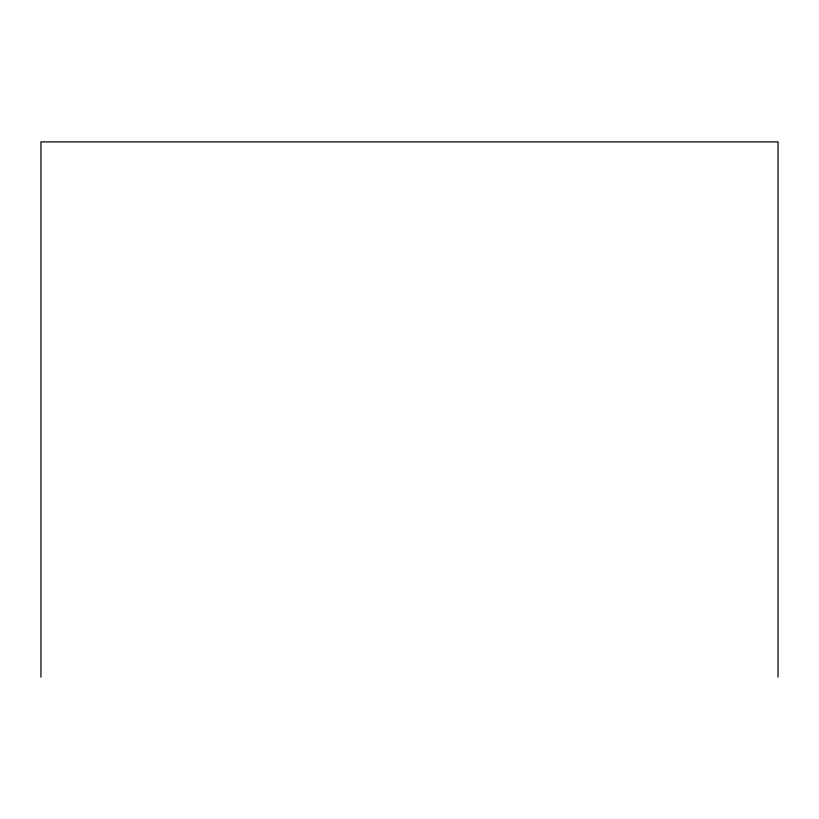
<?xml version="1.0" encoding="UTF-8"?>
<svg xmlns="http://www.w3.org/2000/svg" width="819" height="819" viewBox="0 0 819 819"><rect width="100%" height="100%" fill="white"/><g stroke="black" fill="none" stroke-linecap="round" stroke-linejoin="round"><path stroke-width="1.23" d="M778.05 677.108L778.05 141.892L40.95 141.892L40.95 677.108"/></g></svg>
